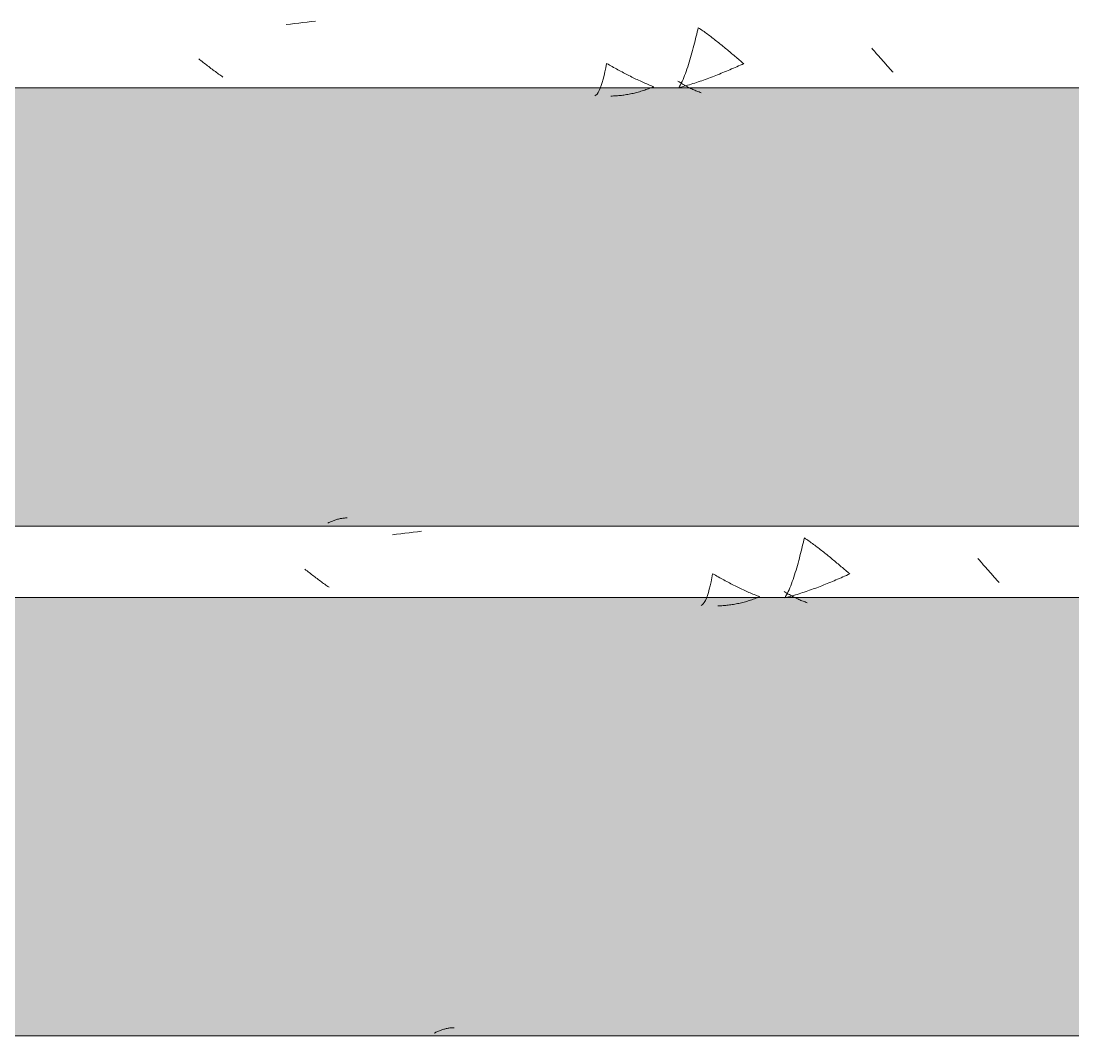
# Model space of a CAD drawing. Header units: millimetres. Extents: x -8482 to 130249, y -7482 to 93550.
# Drawn here: x 23387.9 to 23682.7, y -285.7 to -1.3 of the extents above; entities that cross this region are included whole.
import ezdxf

# ---------------------------------------------------------------- set-up
doc = ezdxf.new("R2010")
doc.units = ezdxf.units.MM
doc.layers.add('NET THAY 1', color=41, linetype='Continuous', lineweight=5)

# ---------------------------------------------------------------- blocks, each defined once
blk = doc.blocks.new('FP_94-MẶT ĐỨNG TRỤC A-Q')
at = {"layer": 'NET THAY 1', "color": 10}
blk.add_line((31375.06, -285.71), (22897.55, -285.71), dxfattribs=at)
at = {"layer": 'NET THAY 1'}
for p, q in [((23503.93, -284.81), (23503.68, -284.93)), ((23504.17, -284.69), (23503.93, -284.81)), ((23504.42, -284.58), (23504.17, -284.69)), ((23504.66, -284.47), (23504.42, -284.58)), ((23504.91, -284.36), (23504.66, -284.47)), ((23505.15, -284.26), (23504.91, -284.36)), ((23505.4, -284.17), (23505.15, -284.26)), ((23505.64, -284.08), (23505.4, -284.17)), ((23505.88, -284), (23505.64, -284.08)), ((23506.13, -283.92), (23505.88, -284)), ((23506.37, -283.85), (23506.13, -283.92)), ((23506.61, -283.78), (23506.37, -283.85)), ((23506.86, -283.72), (23506.61, -283.78)), ((23507.1, -283.66), (23506.86, -283.72)), ((23507.34, -283.61), (23507.1, -283.66)), ((23507.59, -283.56), (23507.34, -283.61)), ((23507.83, -283.52), (23507.59, -283.56)), ((23508.07, -283.48), (23507.83, -283.52)), ((23508.31, -283.45), (23508.07, -283.48)), ((23508.56, -283.43), (23508.31, -283.45)), ((23508.8, -283.41), (23508.56, -283.43)), ((23509.04, -283.4), (23508.8, -283.41)), ((23509.28, -283.39), (23509.04, -283.4))]:
    blk.add_line(p, q, dxfattribs=at)
blk = doc.blocks.new('FP_95-MẶT ĐỨNG TRỤC A-Q')
at = {"layer": 'NET THAY 1'}
for p, q in [((23475.16, -141.42), (23474.92, -141.52)), ((23475.41, -141.33), (23475.16, -141.42)), ((23475.66, -141.24), (23475.41, -141.33)), ((23475.9, -141.15), (23475.66, -141.24)), ((23476.15, -141.07), (23475.9, -141.15)), ((23476.39, -141), (23476.15, -141.07)), ((23476.64, -140.93), (23476.39, -141)), ((23476.88, -140.87), (23476.64, -140.93)), ((23477.13, -140.81), (23476.88, -140.87)), ((23477.37, -140.75), (23477.13, -140.81)), ((23477.62, -140.71), (23477.37, -140.75)), ((23477.86, -140.67), (23477.62, -140.71)), ((23478.11, -140.63), (23477.86, -140.67)), ((23478.35, -140.6), (23478.11, -140.63)), ((23478.6, -140.57), (23478.35, -140.6)), ((23478.84, -140.55), (23478.6, -140.57)), ((23479.08, -140.54), (23478.84, -140.55)), ((23479.33, -140.53), (23479.08, -140.54)), ((23474.18, -141.86), (23473.93, -141.98)), ((23474.42, -141.74), (23474.18, -141.86)), ((23474.67, -141.63), (23474.42, -141.74)), ((23474.92, -141.52), (23474.67, -141.63)), ((23498.99, -144.4), (23497.83, -144.54)), ((23500.15, -144.26), (23498.99, -144.4)), ((23493.17, -145.13), (23492.01, -145.28)), ((23494.33, -144.98), (23493.17, -145.13)), ((23495.5, -144.83), (23494.33, -144.98)), ((23496.66, -144.69), (23495.5, -144.83)), ((23497.83, -144.54), (23496.66, -144.69)), ((23607.15, -147.32), (23607, -147.93)), ((23607.29, -146.72), (23607.15, -147.32)), ((23607.43, -146.15), (23607.29, -146.72)), ((23607.75, -146.36), (23607.43, -146.15)), ((23608.08, -146.58), (23607.75, -146.36)), ((23608.4, -146.8), (23608.08, -146.58)), ((23608.72, -147.03), (23608.4, -146.8)), ((23609.04, -147.26), (23608.72, -147.03)), ((23609.36, -147.49), (23609.04, -147.26)), ((23606.53, -149.85), (23606.36, -150.51)), ((23606.69, -149.2), (23606.53, -149.85)), ((23606.85, -148.56), (23606.69, -149.2)), ((23607, -147.93), (23606.85, -148.56)), ((23609.68, -147.72), (23609.36, -147.49)), ((23609.99, -147.95), (23609.68, -147.72)), ((23610.31, -148.19), (23609.99, -147.95)), ((23610.63, -148.43), (23610.31, -148.19)), ((23610.95, -148.67), (23610.63, -148.43)), ((23611.26, -148.91), (23610.95, -148.67)), ((23611.58, -149.15), (23611.26, -148.91)), ((23611.89, -149.4), (23611.58, -149.15)), ((23612.21, -149.64), (23611.89, -149.4)), ((23612.52, -149.89), (23612.21, -149.64)), ((23612.83, -150.14), (23612.52, -149.89)), ((23613.15, -150.39), (23612.83, -150.14)), ((23605.66, -153.2), (23605.47, -153.87)), ((23605.84, -152.52), (23605.66, -153.2)), ((23606.02, -151.85), (23605.84, -152.52)), ((23606.19, -151.17), (23606.02, -151.85)), ((23606.36, -150.51), (23606.19, -151.17)), ((23613.46, -150.64), (23613.15, -150.39)), ((23613.77, -150.9), (23613.46, -150.64)), ((23614.08, -151.15), (23613.77, -150.9)), ((23614.39, -151.4), (23614.08, -151.15)), ((23614.7, -151.66), (23614.39, -151.4)), ((23615.01, -151.91), (23614.7, -151.66)), ((23615.32, -152.17), (23615.01, -151.91)), ((23615.62, -152.42), (23615.32, -152.17)), ((23615.93, -152.68), (23615.62, -152.42)), ((23616.24, -152.94), (23615.93, -152.68)), ((23616.54, -153.19), (23616.24, -152.94)), ((23616.85, -153.45), (23616.54, -153.19)), ((23656.28, -152.2), (23656.03, -151.91)), ((23656.54, -152.5), (23656.28, -152.2)), ((23656.8, -152.79), (23656.54, -152.5)), ((23657.05, -153.08), (23656.8, -152.79)), ((23657.31, -153.37), (23657.05, -153.08)), ((23467.77, -155.14), (23467.46, -154.89)), ((23468.08, -155.39), (23467.77, -155.14)), ((23468.4, -155.64), (23468.08, -155.39)), ((23468.71, -155.88), (23468.4, -155.64)), ((23469.02, -156.12), (23468.71, -155.88)), ((23469.33, -156.37), (23469.02, -156.12)), ((23581.72, -156.2), (23581.51, -157.36)), ((23582.12, -156.41), (23581.73, -156.18)), ((23604.88, -155.87), (23604.68, -156.52)), ((23605.08, -155.21), (23604.88, -155.87)), ((23605.28, -154.54), (23605.08, -155.21)), ((23605.47, -153.87), (23605.28, -154.54)), ((23617.15, -153.71), (23616.85, -153.45)), ((23617.45, -153.96), (23617.15, -153.71)), ((23617.76, -154.22), (23617.45, -153.96)), ((23618.06, -154.47), (23617.76, -154.22)), ((23618.36, -154.72), (23618.06, -154.47)), ((23618.66, -154.98), (23618.36, -154.72)), ((23618.96, -155.23), (23618.66, -154.98)), ((23619.26, -155.48), (23618.96, -155.23)), ((23619.56, -155.73), (23619.26, -155.48)), ((23619.86, -155.98), (23619.56, -155.73)), ((23620.16, -156.22), (23619.86, -155.98)), ((23657.56, -153.66), (23657.31, -153.37)), ((23657.81, -153.95), (23657.56, -153.66)), ((23658.07, -154.24), (23657.81, -153.95)), ((23658.32, -154.53), (23658.07, -154.24)), ((23658.57, -154.81), (23658.32, -154.53)), ((23658.82, -155.1), (23658.57, -154.81)), ((23659.07, -155.39), (23658.82, -155.1)), ((23659.31, -155.67), (23659.07, -155.39)), ((23659.56, -155.95), (23659.31, -155.67)), ((23659.81, -156.23), (23659.56, -155.95)), ((23469.64, -156.61), (23469.33, -156.37)), ((23469.95, -156.85), (23469.64, -156.61)), ((23470.26, -157.09), (23469.95, -156.85)), ((23470.57, -157.32), (23470.26, -157.09)), ((23470.87, -157.56), (23470.57, -157.32)), ((23471.18, -157.79), (23470.87, -157.56)), ((23471.49, -158.02), (23471.18, -157.79)), ((23471.8, -158.25), (23471.49, -158.02)), ((23472.1, -158.47), (23471.8, -158.25)), ((23472.41, -158.7), (23472.1, -158.47)), ((23472.71, -158.92), (23472.41, -158.7)), ((23473.01, -159.14), (23472.71, -158.92)), ((23473.32, -159.35), (23473.01, -159.14)), ((23581.28, -158.48), (23581.04, -159.55)), ((23581.51, -157.36), (23581.28, -158.48)), ((23582.52, -156.63), (23582.12, -156.41)), ((23582.91, -156.85), (23582.52, -156.63)), ((23583.31, -157.07), (23582.91, -156.85)), ((23583.7, -157.29), (23583.31, -157.07)), ((23584.09, -157.51), (23583.7, -157.29)), ((23584.49, -157.72), (23584.09, -157.51)), ((23584.88, -157.94), (23584.49, -157.72)), ((23585.27, -158.15), (23584.88, -157.94)), ((23585.66, -158.36), (23585.27, -158.15)), ((23586.05, -158.57), (23585.66, -158.36)), ((23586.44, -158.77), (23586.05, -158.57)), ((23586.83, -158.98), (23586.44, -158.77)), ((23587.22, -159.18), (23586.83, -158.98)), ((23603.82, -158.99), (23603.6, -159.57)), ((23604.04, -158.4), (23603.82, -158.99)), ((23604.26, -157.79), (23604.04, -158.4)), ((23604.47, -157.16), (23604.26, -157.79)), ((23604.68, -156.52), (23604.47, -157.16)), ((23613.33, -159.14), (23612.84, -159.34)), ((23613.82, -158.95), (23613.33, -159.14)), ((23614.31, -158.75), (23613.82, -158.95)), ((23614.8, -158.55), (23614.31, -158.75)), ((23615.29, -158.34), (23614.8, -158.55)), ((23615.78, -158.14), (23615.29, -158.34)), ((23616.27, -157.93), (23615.78, -158.14)), ((23616.75, -157.72), (23616.27, -157.93)), ((23617.24, -157.51), (23616.75, -157.72)), ((23617.73, -157.3), (23617.24, -157.51)), ((23618.22, -157.09), (23617.73, -157.3)), ((23618.7, -156.88), (23618.22, -157.09)), ((23619.19, -156.66), (23618.7, -156.88)), ((23619.67, -156.44), (23619.19, -156.66)), ((23620.16, -156.22), (23619.67, -156.44)), ((23660.05, -156.51), (23659.81, -156.23)), ((23660.3, -156.79), (23660.05, -156.51)), ((23660.54, -157.06), (23660.3, -156.79)), ((23660.79, -157.34), (23660.54, -157.06)), ((23661.03, -157.61), (23660.79, -157.34)), ((23661.27, -157.87), (23661.03, -157.61)), ((23661.51, -158.14), (23661.27, -157.87)), ((23661.75, -158.4), (23661.51, -158.14)), ((23661.99, -158.66), (23661.75, -158.4)), ((23473.62, -159.56), (23473.32, -159.35)), ((23473.92, -159.78), (23473.62, -159.56)), ((23474.23, -159.98), (23473.92, -159.78)), ((23580.53, -161.47), (23580.25, -162.3)), ((23580.79, -160.55), (23580.53, -161.47)), ((23581.04, -159.55), (23580.79, -160.55)), ((23587.61, -159.38), (23587.22, -159.18)), ((23588, -159.57), (23587.61, -159.38)), ((23588.39, -159.77), (23588, -159.57)), ((23588.77, -159.96), (23588.39, -159.77)), ((23589.16, -160.15), (23588.77, -159.96)), ((23589.55, -160.34), (23589.16, -160.15)), ((23589.93, -160.52), (23589.55, -160.34)), ((23590.32, -160.7), (23589.93, -160.52)), ((23590.71, -160.88), (23590.32, -160.7)), ((23591.09, -161.06), (23590.71, -160.88)), ((23591.48, -161.23), (23591.09, -161.06)), ((23591.86, -161.4), (23591.48, -161.23)), ((23592.24, -161.57), (23591.86, -161.4)), ((23592.63, -161.73), (23592.24, -161.57)), ((23593.01, -161.89), (23592.63, -161.73)), ((23593.39, -162.05), (23593.01, -161.89)), ((23593.78, -162.2), (23593.39, -162.05)), ((23602.02, -161.34), (23601.72, -161.16)), ((23602.32, -161.52), (23602.02, -161.34)), ((23602.62, -161.7), (23602.32, -161.52)), ((23602.66, -161.66), (23602.42, -162.12)), ((23602.91, -161.87), (23602.62, -161.7)), ((23602.9, -161.17), (23602.66, -161.66)), ((23603.14, -160.66), (23602.9, -161.17)), ((23603.21, -162.05), (23602.91, -161.87)), ((23603.37, -160.13), (23603.14, -160.66)), ((23603.51, -162.21), (23603.21, -162.05)), ((23603.6, -159.57), (23603.37, -160.13)), ((23604.92, -162.11), (23604.42, -162.26)), ((23605.42, -161.96), (23604.92, -162.11)), ((23605.92, -161.8), (23605.42, -161.96)), ((23606.41, -161.64), (23605.92, -161.8)), ((23606.91, -161.48), (23606.41, -161.64)), ((23607.4, -161.32), (23606.91, -161.48)), ((23607.9, -161.15), (23607.4, -161.32)), ((23608.4, -160.98), (23607.9, -161.15)), ((23608.89, -160.81), (23608.4, -160.98)), ((23609.39, -160.63), (23608.89, -160.81)), ((23609.88, -160.46), (23609.39, -160.63)), ((23610.37, -160.28), (23609.88, -160.46)), ((23610.87, -160.09), (23610.37, -160.28)), ((23611.36, -159.91), (23610.87, -160.09)), ((23611.85, -159.72), (23611.36, -159.91)), ((23612.34, -159.53), (23611.85, -159.72)), ((23612.84, -159.34), (23612.34, -159.53)), ((23578.77, -164.94), (23578.46, -165.12)), ((23579.08, -164.64), (23578.77, -164.94)), ((23579.38, -164.22), (23579.08, -164.64)), ((23579.68, -163.68), (23579.38, -164.22)), ((23579.97, -163.04), (23579.68, -163.68)), ((23580.25, -162.3), (23579.97, -163.04)), ((23585.74, -165.03), (23585.37, -165.07)), ((23586.11, -164.99), (23585.74, -165.03)), ((23586.48, -164.94), (23586.11, -164.99)), ((23586.85, -164.89), (23586.48, -164.94)), ((23587.22, -164.84), (23586.85, -164.89)), ((23587.59, -164.78), (23587.22, -164.84)), ((23587.96, -164.71), (23587.59, -164.78)), ((23588.33, -164.65), (23587.96, -164.71)), ((23588.69, -164.57), (23588.33, -164.65)), ((23589.06, -164.49), (23588.69, -164.57)), ((23589.43, -164.41), (23589.06, -164.49)), ((23589.8, -164.32), (23589.43, -164.41)), ((23590.17, -164.23), (23589.8, -164.32)), ((23590.53, -164.13), (23590.17, -164.23)), ((23590.9, -164.03), (23590.53, -164.13)), ((23591.27, -163.93), (23590.9, -164.03)), ((23591.63, -163.82), (23591.27, -163.93)), ((23592, -163.7), (23591.63, -163.82)), ((23592.37, -163.59), (23592, -163.7)), ((23592.73, -163.46), (23592.37, -163.59)), ((23593.1, -163.34), (23592.73, -163.46)), ((23593.46, -163.21), (23593.1, -163.34)), ((23593.83, -163.07), (23593.46, -163.21)), ((23594.16, -162.35), (23593.78, -162.2)), ((23594.19, -162.93), (23593.83, -163.07)), ((23594.54, -162.5), (23594.16, -162.35)), ((23594.56, -162.79), (23594.19, -162.93)), ((23594.92, -162.64), (23594.54, -162.5)), ((23594.92, -162.64), (23594.56, -162.79)), ((23602.18, -162.55), (23601.93, -162.95)), ((23602.43, -162.82), (23601.93, -162.95)), ((23602.42, -162.12), (23602.18, -162.55)), ((23602.93, -162.68), (23602.43, -162.82)), ((23603.43, -162.55), (23602.93, -162.68)), ((23603.93, -162.4), (23603.43, -162.55)), ((23603.8, -162.37), (23603.51, -162.21)), ((23604.1, -162.53), (23603.8, -162.37)), ((23604.42, -162.26), (23603.93, -162.4)), ((23604.39, -162.69), (23604.1, -162.53)), ((23604.69, -162.84), (23604.39, -162.69)), ((23604.98, -162.98), (23604.69, -162.84)), ((23605.28, -163.12), (23604.98, -162.98)), ((23605.57, -163.26), (23605.28, -163.12)), ((23605.87, -163.4), (23605.57, -163.26)), ((23606.16, -163.52), (23605.87, -163.4)), ((23606.45, -163.65), (23606.16, -163.52)), ((23606.74, -163.77), (23606.45, -163.65)), ((23607.04, -163.88), (23606.74, -163.77)), ((23607.33, -163.99), (23607.04, -163.88)), ((23607.62, -164.1), (23607.33, -163.99)), ((23607.91, -164.2), (23607.62, -164.1)), ((23608.2, -164.3), (23607.91, -164.2)), ((23583.53, -165.18), (23583.16, -165.18)), ((23583.9, -165.16), (23583.53, -165.18)), ((23584.27, -165.15), (23583.9, -165.16)), ((23584.64, -165.13), (23584.27, -165.15)), ((23585.01, -165.1), (23584.64, -165.13)), ((23585.37, -165.07), (23585.01, -165.1))]:
    blk.add_line(p, q, dxfattribs=at)
at = {"layer": 'NET THAY 1', "color": 10}
for p, q in [((31345.33, -142.86), (22897.55, -142.86)), ((22897.55, -162.86), (31345.33, -162.86))]:
    blk.add_line(p, q, dxfattribs=at)
blk = doc.blocks.new('FP_96-MẶT ĐỨNG TRỤC A-Q')
at = {"layer": 'NET THAY 1'}
for p, q in [((23463.43, -2.16), (23462.26, -2.31)), ((23464.59, -2.01), (23463.43, -2.16)), ((23465.76, -1.87), (23464.59, -2.01)), ((23466.92, -1.72), (23465.76, -1.87)), ((23468.08, -1.58), (23466.92, -1.72)), ((23469.25, -1.44), (23468.08, -1.58)), ((23470.41, -1.31), (23469.25, -1.44)), ((23577.11, -5.57), (23576.95, -6.2)), ((23577.26, -4.94), (23577.11, -5.57)), ((23577.41, -4.34), (23577.26, -4.94)), ((23577.55, -3.74), (23577.41, -4.34)), ((23577.69, -3.17), (23577.55, -3.74)), ((23578.01, -3.39), (23577.69, -3.17)), ((23578.34, -3.6), (23578.01, -3.39)), ((23578.66, -3.82), (23578.34, -3.6)), ((23578.98, -4.05), (23578.66, -3.82)), ((23579.3, -4.27), (23578.98, -4.05)), ((23579.62, -4.5), (23579.3, -4.27)), ((23579.94, -4.73), (23579.62, -4.5)), ((23580.26, -4.96), (23579.94, -4.73)), ((23580.57, -5.2), (23580.26, -4.96)), ((23580.89, -5.44), (23580.57, -5.2)), ((23581.21, -5.68), (23580.89, -5.44)), ((23581.53, -5.92), (23581.21, -5.68)), ((23576.46, -8.18), (23576.29, -8.85)), ((23576.63, -7.51), (23576.46, -8.18)), ((23576.79, -6.85), (23576.63, -7.51)), ((23576.95, -6.2), (23576.79, -6.85)), ((23581.84, -6.16), (23581.53, -5.92)), ((23582.16, -6.4), (23581.84, -6.16)), ((23582.47, -6.65), (23582.16, -6.4)), ((23582.78, -6.9), (23582.47, -6.65)), ((23583.1, -7.14), (23582.78, -6.9)), ((23583.41, -7.39), (23583.1, -7.14)), ((23583.72, -7.65), (23583.41, -7.39)), ((23584.03, -7.9), (23583.72, -7.65)), ((23584.35, -8.15), (23584.03, -7.9)), ((23584.66, -8.4), (23584.35, -8.15)), ((23584.97, -8.66), (23584.66, -8.4)), ((23585.27, -8.91), (23584.97, -8.66)), ((23575.55, -11.54), (23575.36, -12.21)), ((23575.74, -10.87), (23575.55, -11.54)), ((23575.93, -10.2), (23575.74, -10.87)), ((23576.11, -9.52), (23575.93, -10.2)), ((23576.29, -8.85), (23576.11, -9.52)), ((23585.58, -9.17), (23585.27, -8.91)), ((23585.89, -9.42), (23585.58, -9.17)), ((23586.2, -9.68), (23585.89, -9.42)), ((23586.5, -9.94), (23586.2, -9.68)), ((23586.81, -10.19), (23586.5, -9.94)), ((23587.11, -10.45), (23586.81, -10.19)), ((23587.42, -10.71), (23587.11, -10.45)), ((23587.72, -10.96), (23587.42, -10.71)), ((23588.03, -11.22), (23587.72, -10.96)), ((23588.33, -11.47), (23588.03, -11.22)), ((23588.63, -11.73), (23588.33, -11.47)), ((23588.93, -11.98), (23588.63, -11.73)), ((23626.55, -9.2), (23626.29, -8.91)), ((23626.81, -9.5), (23626.55, -9.2)), ((23627.06, -9.79), (23626.81, -9.5)), ((23627.32, -10.08), (23627.06, -9.79)), ((23627.58, -10.37), (23627.32, -10.08)), ((23627.83, -10.66), (23627.58, -10.37)), ((23628.08, -10.95), (23627.83, -10.66)), ((23628.34, -11.24), (23628.08, -10.95)), ((23628.59, -11.53), (23628.34, -11.24)), ((23628.84, -11.82), (23628.59, -11.53)), ((23438.04, -12.14), (23437.73, -11.89)), ((23438.35, -12.39), (23438.04, -12.14)), ((23438.67, -12.64), (23438.35, -12.39)), ((23438.98, -12.89), (23438.67, -12.64)), ((23439.29, -13.13), (23438.98, -12.89)), ((23439.6, -13.37), (23439.29, -13.13)), ((23439.91, -13.62), (23439.6, -13.37)), ((23440.22, -13.86), (23439.91, -13.62)), ((23440.53, -14.09), (23440.22, -13.86)), ((23440.84, -14.33), (23440.53, -14.09)), ((23441.15, -14.57), (23440.84, -14.33)), ((23441.46, -14.8), (23441.15, -14.57)), ((23551.78, -14.38), (23551.55, -15.52)), ((23551.99, -13.2), (23551.78, -14.38)), ((23552.4, -13.41), (23552, -13.19)), ((23552.79, -13.64), (23552.4, -13.41)), ((23553.19, -13.86), (23552.79, -13.64)), ((23553.58, -14.08), (23553.19, -13.86)), ((23553.97, -14.3), (23553.58, -14.08)), ((23554.37, -14.52), (23553.97, -14.3)), ((23554.76, -14.73), (23554.37, -14.52)), ((23555.15, -14.95), (23554.76, -14.73)), ((23574.75, -14.17), (23574.53, -14.8)), ((23574.95, -13.53), (23574.75, -14.17)), ((23575.16, -12.87), (23574.95, -13.53)), ((23575.36, -12.21), (23575.16, -12.87)), ((23587.03, -14.74), (23586.54, -14.95)), ((23587.52, -14.52), (23587.03, -14.74)), ((23588, -14.31), (23587.52, -14.52)), ((23588.49, -14.1), (23588, -14.31)), ((23588.97, -13.88), (23588.49, -14.1)), ((23589.23, -12.23), (23588.93, -11.98)), ((23589.46, -13.67), (23588.97, -13.88)), ((23589.53, -12.48), (23589.23, -12.23)), ((23589.95, -13.45), (23589.46, -13.67)), ((23589.83, -12.73), (23589.53, -12.48)), ((23590.13, -12.98), (23589.83, -12.73)), ((23590.43, -13.23), (23589.95, -13.45)), ((23590.43, -13.23), (23590.13, -12.98)), ((23629.09, -12.1), (23628.84, -11.82)), ((23629.34, -12.39), (23629.09, -12.1)), ((23629.59, -12.67), (23629.34, -12.39)), ((23629.83, -12.96), (23629.59, -12.67)), ((23630.08, -13.24), (23629.83, -12.96)), ((23630.33, -13.52), (23630.08, -13.24)), ((23630.57, -13.8), (23630.33, -13.52)), ((23630.82, -14.07), (23630.57, -13.8)), ((23631.06, -14.34), (23630.82, -14.07)), ((23631.3, -14.62), (23631.06, -14.34)), ((23631.55, -14.88), (23631.3, -14.62)), ((23441.76, -15.03), (23441.46, -14.8)), ((23442.07, -15.26), (23441.76, -15.03)), ((23442.38, -15.49), (23442.07, -15.26)), ((23442.68, -15.71), (23442.38, -15.49)), ((23442.99, -15.94), (23442.68, -15.71)), ((23443.29, -16.16), (23442.99, -15.94)), ((23443.59, -16.37), (23443.29, -16.16)), ((23443.9, -16.59), (23443.59, -16.37)), ((23444.2, -16.8), (23443.9, -16.59)), ((23444.5, -17.01), (23444.2, -16.8)), ((23551.06, -17.61), (23550.79, -18.55)), ((23551.31, -16.6), (23551.06, -17.61)), ((23551.55, -15.52), (23551.31, -16.6)), ((23555.54, -15.16), (23555.15, -14.95)), ((23555.94, -15.37), (23555.54, -15.16)), ((23556.33, -15.58), (23555.94, -15.37)), ((23556.72, -15.79), (23556.33, -15.58)), ((23557.11, -15.99), (23556.72, -15.79)), ((23557.5, -16.2), (23557.11, -15.99)), ((23557.89, -16.4), (23557.5, -16.2)), ((23558.28, -16.6), (23557.89, -16.4)), ((23558.66, -16.79), (23558.28, -16.6)), ((23559.05, -16.99), (23558.66, -16.79)), ((23559.44, -17.18), (23559.05, -16.99)), ((23559.83, -17.37), (23559.44, -17.18)), ((23560.21, -17.55), (23559.83, -17.37)), ((23560.6, -17.73), (23560.21, -17.55)), ((23573.65, -17.15), (23573.42, -17.69)), ((23573.87, -16.59), (23573.65, -17.15)), ((23574.1, -16.01), (23573.87, -16.59)), ((23574.32, -15.41), (23574.1, -16.01)), ((23574.53, -14.8), (23574.32, -15.41)), ((23579.66, -17.67), (23579.17, -17.84)), ((23580.16, -17.49), (23579.66, -17.67)), ((23580.65, -17.3), (23580.16, -17.49)), ((23581.14, -17.12), (23580.65, -17.3)), ((23581.64, -16.93), (23581.14, -17.12)), ((23582.13, -16.74), (23581.64, -16.93)), ((23582.62, -16.55), (23582.13, -16.74)), ((23583.11, -16.36), (23582.62, -16.55)), ((23583.6, -16.16), (23583.11, -16.36)), ((23584.09, -15.96), (23583.6, -16.16)), ((23584.58, -15.76), (23584.09, -15.96)), ((23585.07, -15.56), (23584.58, -15.76)), ((23585.56, -15.36), (23585.07, -15.56)), ((23586.05, -15.15), (23585.56, -15.36)), ((23586.54, -14.95), (23586.05, -15.15)), ((23631.79, -15.15), (23631.55, -14.88)), ((23632.03, -15.41), (23631.79, -15.15)), ((23632.27, -15.67), (23632.03, -15.41)), ((23550.23, -20.15), (23549.94, -20.8)), ((23550.52, -19.4), (23550.23, -20.15)), ((23550.79, -18.55), (23550.52, -19.4)), ((23560.98, -17.92), (23560.6, -17.73)), ((23561.37, -18.09), (23560.98, -17.92)), ((23561.75, -18.27), (23561.37, -18.09)), ((23562.14, -18.44), (23561.75, -18.27)), ((23562.52, -18.61), (23562.14, -18.44)), ((23562.91, -18.77), (23562.52, -18.61)), ((23563.04, -20.52), (23562.68, -20.65)), ((23563.29, -18.94), (23562.91, -18.77)), ((23563.4, -20.4), (23563.04, -20.52)), ((23563.67, -19.1), (23563.29, -18.94)), ((23563.76, -20.26), (23563.4, -20.4)), ((23564.06, -19.25), (23563.67, -19.1)), ((23564.12, -20.13), (23563.76, -20.26)), ((23564.44, -19.4), (23564.06, -19.25)), ((23564.48, -19.99), (23564.12, -20.13)), ((23564.82, -19.55), (23564.44, -19.4)), ((23564.84, -19.85), (23564.48, -19.99)), ((23565.2, -19.7), (23564.82, -19.55)), ((23565.2, -19.7), (23564.84, -19.85)), ((23572.3, -18.38), (23572, -18.19)), ((23572.46, -19.6), (23572.21, -20.01)), ((23572.71, -19.88), (23572.21, -20.01)), ((23572.6, -18.56), (23572.3, -18.38)), ((23572.7, -19.17), (23572.46, -19.6)), ((23572.9, -18.74), (23572.6, -18.56)), ((23572.94, -18.7), (23572.7, -19.17)), ((23573.21, -19.74), (23572.71, -19.88)), ((23573.19, -18.92), (23572.9, -18.74)), ((23573.18, -18.21), (23572.94, -18.7)), ((23573.42, -17.69), (23573.18, -18.21)), ((23573.49, -19.09), (23573.19, -18.92)), ((23573.71, -19.6), (23573.21, -19.74)), ((23573.79, -19.26), (23573.49, -19.09)), ((23574.21, -19.45), (23573.71, -19.6)), ((23574.08, -19.43), (23573.79, -19.26)), ((23574.38, -19.59), (23574.08, -19.43)), ((23574.7, -19.31), (23574.21, -19.45)), ((23574.68, -19.74), (23574.38, -19.59)), ((23574.97, -19.9), (23574.68, -19.74)), ((23575.2, -19.16), (23574.7, -19.31)), ((23575.27, -20.04), (23574.97, -19.9)), ((23575.7, -19), (23575.2, -19.16)), ((23575.56, -20.19), (23575.27, -20.04)), ((23575.85, -20.33), (23575.56, -20.19)), ((23576.2, -18.85), (23575.7, -19)), ((23576.15, -20.46), (23575.85, -20.33)), ((23576.44, -20.59), (23576.15, -20.46)), ((23576.69, -18.69), (23576.2, -18.85)), ((23576.74, -20.72), (23576.44, -20.59)), ((23577.19, -18.52), (23576.69, -18.69)), ((23577.68, -18.36), (23577.19, -18.52)), ((23578.18, -18.19), (23577.68, -18.36)), ((23578.67, -18.02), (23578.18, -18.19)), ((23579.17, -17.84), (23578.67, -18.02)), ((23549.02, -22.08), (23548.71, -22.27)), ((23549.33, -21.77), (23549.02, -22.08)), ((23549.64, -21.34), (23549.33, -21.77)), ((23549.94, -20.8), (23549.64, -21.34)), ((23553.59, -22.32), (23553.22, -22.33)), ((23553.95, -22.31), (23553.59, -22.32)), ((23554.32, -22.29), (23553.95, -22.31)), ((23554.68, -22.27), (23554.32, -22.29)), ((23555.05, -22.24), (23554.68, -22.27)), ((23555.41, -22.21), (23555.05, -22.24)), ((23555.78, -22.18), (23555.41, -22.21)), ((23556.14, -22.14), (23555.78, -22.18)), ((23556.51, -22.09), (23556.14, -22.14)), ((23556.87, -22.04), (23556.51, -22.09)), ((23557.24, -21.99), (23556.87, -22.04)), ((23557.6, -21.93), (23557.24, -21.99)), ((23557.96, -21.87), (23557.6, -21.93)), ((23558.33, -21.8), (23557.96, -21.87)), ((23558.69, -21.73), (23558.33, -21.8)), ((23559.06, -21.65), (23558.69, -21.73)), ((23559.42, -21.57), (23559.06, -21.65)), ((23559.78, -21.49), (23559.42, -21.57)), ((23560.15, -21.4), (23559.78, -21.49)), ((23560.51, -21.3), (23560.15, -21.4)), ((23560.87, -21.2), (23560.51, -21.3)), ((23561.23, -21.1), (23560.87, -21.2)), ((23561.6, -20.99), (23561.23, -21.1)), ((23561.96, -20.88), (23561.6, -20.99)), ((23562.32, -20.77), (23561.96, -20.88)), ((23562.68, -20.65), (23562.32, -20.77)), ((23577.03, -20.84), (23576.74, -20.72)), ((23577.32, -20.96), (23577.03, -20.84)), ((23577.61, -21.07), (23577.32, -20.96)), ((23577.9, -21.18), (23577.61, -21.07)), ((23578.2, -21.29), (23577.9, -21.18)), ((23578.49, -21.39), (23578.2, -21.29))]:
    blk.add_line(p, q, dxfattribs=at)
at = {"layer": 'NET THAY 1', "color": 10}
blk.add_line((22897.55, -20), (31315.6, -20), dxfattribs=at)
blk = doc.blocks.new('ALC1807-ASCENT PLAZA-TANG 1_2_rvt-1-MẶT ĐỨNG TRỤC A-Q')
at = {"layer": 'NET THAY 1'}
h = blk.add_hatch(dxfattribs=at)
h.set_pattern_fill('FP_9', color=256, style=0, pattern_type=2)
h.set_pattern_definition([(50.201, (22070.99, -1000), (180.891, -15.9388), [18.994, -208.937]), (354.964, (22070.99, -1000), (34.9908, -191.057), [15.133, -166.459]), (100.379, (22086.06, -1001.33), (145.8982, 175.1182), [16.186, -178.049]), (30.177, (22070.99, -1000), (164.569, -77.289), [18.949, -208.436]), (334.843, (22070.99, -1000), (-32.0006, -191.5884), [15.151, -166.663]), (80.518, (22084.71, -1006.43), (196.5682, 114.3004), [16.187, -178.055]), (46.388, (22071, -949.2), (269.155, -42.042), [28.478, -313.258]), (96.589, (22093.42, -952.7), (235.719, 247.426), [24.283, -267.11]), (351.122, (22071, -949.2), (235.7205, 247.425), [22.702, -249.717]), (21.137, (22096.21, -961.9), (150.5388, -102.265), [18.932, -208.254]), (325.811, (22096.2, -961.9), (61.3624, 184.189), [15.166, -166.823]), (71.574, (22108.75, -970.42), (211.9016, 81.9222), [16.178, -177.963]), (37.697, (22070.99, -1000), (3.06716, 84.5549), [8.345, -156.525, 8.345, -161.076, -167.524]), (37.697, (22070.99, -1000), (3.06716, 84.5549), [-334.29, 8.345, -159.18]), (7.553, (22070.99, -1000), (66.3455, 100.1809), [8.324, -88.028, 8.324, -152.346, -63.688]), (7.553, (22070.99, -1000), (66.3455, 100.1809), [-257.02, 8.324, -55.364]), (327.315, (22059.74, -1000), (134.6288, -5.7283), [8.34, -54.84, 8.34, -188.781, -261.564]), (327.315, (22059.74, -1000), (134.6288, -5.7283), [-260.301, 8.34, -253.225]), (317.297, (21989.53, -1000), (147.0781, 25.4271), [8.35, -73.882, 8.35, -122.716, -185.971]), (317.297, (21989.53, -1000), (147.0781, 25.4271), [-213.297, 8.35, -177.621])])
h.paths.add_polyline_path([(31204.64, -142.86), (31314.41, -142.86), (31314.41, -20), (22897.55, -20), (22897.55, -142.86), (31087.83, -142.86)], flags=0)
h = blk.add_hatch(dxfattribs=at)
h.set_pattern_fill('FP_8', color=256, style=0, pattern_type=2)
h.set_pattern_definition([(50.201, (22100.72, -1000), (180.891, -15.9388), [18.994, -208.937]), (354.964, (22100.72, -1000), (34.9908, -191.057), [15.133, -166.459]), (100.379, (22115.8, -1001.33), (145.8982, 175.1182), [16.186, -178.049]), (30.177, (22100.72, -1000), (164.569, -77.289), [18.949, -208.436]), (334.843, (22100.72, -1000), (-32.0006, -191.5884), [15.151, -166.663]), (80.518, (22114.44, -1006.43), (196.5682, 114.3004), [16.187, -178.055]), (46.388, (22100.72, -949.2), (269.155, -42.042), [28.478, -313.258]), (96.589, (22123.15, -952.7), (235.719, 247.426), [24.283, -267.11]), (351.122, (22100.72, -949.2), (235.7205, 247.425), [22.702, -249.717]), (21.137, (22125.94, -961.9), (150.5388, -102.265), [18.932, -208.254]), (325.811, (22125.94, -961.9), (61.3624, 184.189), [15.166, -166.823]), (71.574, (22138.49, -970.42), (211.9016, 81.9222), [16.178, -177.963]), (37.697, (22100.72, -1000), (3.06716, 84.5549), [8.345, -156.525, 8.345, -161.076, -167.524]), (37.697, (22100.72, -1000), (3.06716, 84.5549), [-334.29, 8.345, -159.18]), (7.553, (22100.72, -1000), (66.3455, 100.1809), [8.324, -88.028, 8.324, -152.346, -63.688]), (7.553, (22100.72, -1000), (66.3455, 100.1809), [-257.02, 8.324, -55.364]), (327.315, (22089.474, -1000), (134.6288, -5.7283), [8.34, -54.84, 8.34, -188.781, -261.564]), (327.315, (22089.474, -1000), (134.6288, -5.7283), [-260.301, 8.34, -253.225]), (317.297, (22019.26, -1000), (147.0781, 25.4271), [8.35, -73.882, 8.35, -122.716, -185.971]), (317.297, (22019.26, -1000), (147.0781, 25.4271), [-213.297, 8.35, -177.621])])
h.paths.add_polyline_path([(31234.37, -285.71), (31344.14, -285.71), (31344.14, -162.86), (22897.55, -162.86), (22897.55, -285.71), (31087.83, -285.71)], flags=0)
at = {"layer": 'NET THAY 1', "color": 10}
for name in ['FP_96-MẶT ĐỨNG TRỤC A-Q', 'FP_95-MẶT ĐỨNG TRỤC A-Q', 'FP_94-MẶT ĐỨNG TRỤC A-Q']:
    blk.add_blockref(name, (0, 0), dxfattribs=at)

msp = doc.modelspace()

# ---------------------------------------------------------------- block references
at = {"lineweight": 5}
msp.add_blockref('ALC1807-ASCENT PLAZA-TANG 1_2_rvt-1-MẶT ĐỨNG TRỤC A-Q', (0, 0), dxfattribs=at)

doc.saveas('drawing.dxf')
